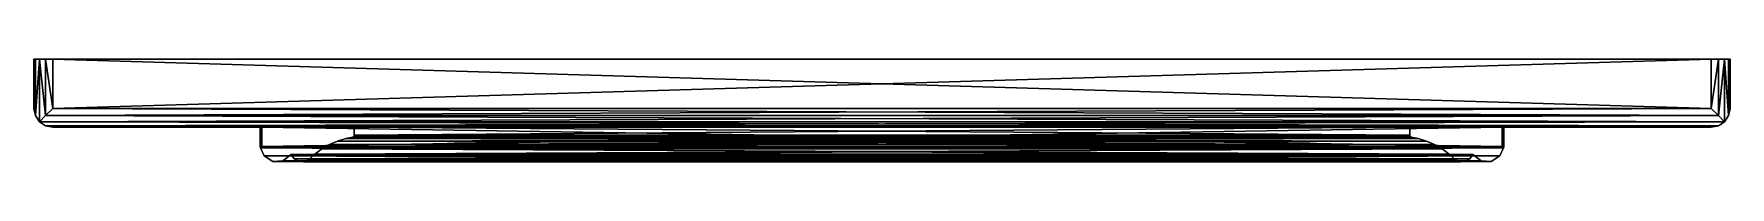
# Model space of a CAD drawing. Header units: centimetres. Extents: x -22.5 to 22.5, y -2.7 to 0.
import ezdxf

# ---------------------------------------------------------------- set-up
doc = ezdxf.new("R2010")
doc.units = ezdxf.units.CM
doc.header["$MEASUREMENT"] = 0
doc.layers.add('CAB_DOORS', color=31, linetype='Continuous')

msp = doc.modelspace()

# ---------------------------------------------------------------- meshes
at = {"layer": 'CAB_DOORS', "color": 31}
mesh = msp.add_polyface(dxfattribs=at)
corners = [(-22.191, -1.491, 0.038), (-22.191, 0, 0.038), (-22, -1.3), (-22, 0), (-22.462, -1.491, 0.309), (-22.5, -1.3, 0.5), (-22.462, 0, 0.309), (-22.5, 0, 0.5), (-22.354, -1.654, 0.146), (-22.354, 0, 0.146), (-22.462, -1.491, 65.991), (-22.462, 0, 65.991), (-22.5, -1.3, 65.8), (-22.5, 0, 65.8), (-22.354, -1.654, 66.154), (-22.354, 0, 66.154), (-22.191, -1.491, 66.262), (-22.191, 0, 66.262), (-22, -1.3, 66.3), (-22, 0, 66.3), (-22.191, -1.762, 0.309), (-22.191, -1.762, 65.991), (-22, -1.8, 0.5), (-22, -1.8, 65.8), (-16.5, -1.8, 6.05), (-16.496, -1.8, 6.031), (-16.5, -1.8, 60.25), (-16.496, -1.8, 60.269)]
mesh.append_faces([[corners[k] for k in face] for face in [(2, 1, 3), (6, 5, 7), (9, 4, 6), (0, 9, 1), (12, 11, 13), (10, 15, 11), (15, 16, 17), (17, 18, 19), (4, 14, 10), (14, 20, 21), (21, 22, 23), (13, 5, 12), (5, 10, 12)]], dxfattribs={"vtx0": -1, "color": 31})
mesh.append_faces([[corners[k] for k in face] for face in [(1, 17, 3), (24, 22, 25), (22, 26, 23)]], dxfattribs={"vtx0": -1, "vtx1": -1, "color": 31})
mesh.append_faces([[corners[k] for k in face] for face in [(6, 13, 11), (9, 11, 15), (1, 15, 17), (3, 17, 19), (23, 26, 27)]], dxfattribs={"vtx0": -1, "vtx2": -1, "color": 31})
mesh.append_faces([[corners[k] for k in face] for face in [(0, 1, 2), (4, 5, 6), (8, 4, 9), (8, 9, 0), (10, 11, 12), (14, 15, 10), (14, 16, 15), (16, 18, 17), (7, 13, 6), (8, 14, 4), (8, 20, 14), (20, 22, 21), (7, 5, 13), (4, 10, 5)]], dxfattribs={"vtx1": -1, "color": 31})
mesh.append_faces([[corners[k] for k in face] for face in [(1, 9, 15), (9, 6, 11), (24, 26, 22)]], dxfattribs={"vtx1": -1, "vtx2": -1, "color": 31})
mesh = msp.add_polyface(dxfattribs=at)
corners = [(-22, -1.3), (22, -1.3), (-22.191, -1.491, 0.038), (-22, 0), (22, 0), (-22, 0, 66.3), (-14.011, -2.042, 8.489), (-14, -2.01, 8.5), (-14.011, -2.042, 57.811), (-14, -2.01, 57.8), (-14, -1.8, 8.5), (-14, -1.8, 57.8), (-15.599, -2.633, 59.399), (-15.481, -2.701, 7.019), (-15.481, -2.701, 59.281), (-15.346, -2.712, 7.154), (-15.346, -2.712, 59.146), (-15.218, -2.665, 7.282), (-15.218, -2.665, 59.018), (-15.047, -2.509, 7.453), (-15.047, -2.509, 58.847), (-14.861, -2.372, 7.639), (-14.861, -2.372, 58.661), (-14.66, -2.257, 7.84), (-14.66, -2.257, 58.46), (-14.448, -2.164, 8.052), (-14.448, -2.164, 58.248), (-14.227, -2.095, 8.273), (-14.227, -2.095, 58.027), (-14.04, -2.059, 8.46), (-14.04, -2.059, 57.84), (16.45, -2.307, 60.3), (-16.469, -2.317, 60.296), (-16.485, -2.343, 60.285), (-16.395, -2.56, 60.195), (16.395, -2.56, 60.195), (-22.354, -1.654, 66.154), (22.354, -1.654, 66.154), (-22.191, -1.491, 66.262), (-22.191, -1.762, 65.991), (-22, -1.8, 65.8), (22.191, -1.762, 65.991), (-22, -1.3, 66.3), (22, 0, 66.3), (22.191, -1.491, 66.262), (22.191, -1.491, 0.038), (-22.354, -1.654, 0.146), (22.191, -1.762, 0.309), (-22.191, -1.762, 0.309), (22, -1.8, 0.5), (-22, -1.8, 0.5), (-16.45, -1.8, 60.3), (16.45, -1.8, 60.3), (16.45, -1.8, 6), (-16.45, -1.8, 6)]
mesh.append_faces([[corners[k] for k in face] for face in [(8, 7, 9), (9, 10, 11), (12, 13, 14), (14, 15, 16), (16, 17, 18), (18, 19, 20), (20, 21, 22), (22, 23, 24), (24, 25, 26), (26, 27, 28), (28, 29, 30), (30, 6, 8), (46, 47, 48), (48, 49, 50)]], dxfattribs={"vtx0": -1, "color": 31})
mesh.append_faces([[corners[k] for k in face] for face in [(31, 32, 33), (50, 53, 54)]], dxfattribs={"vtx0": -1, "vtx2": -1, "color": 31})
mesh.append_faces([[corners[k] for k in face] for face in [(0, 1, 2), (0, 3, 1), (6, 7, 8), (7, 10, 9), (13, 15, 14), (15, 17, 16), (17, 19, 18), (19, 21, 20), (21, 23, 22), (23, 25, 24), (25, 27, 26), (27, 29, 28), (29, 6, 30), (34, 35, 33), (36, 37, 38), (36, 39, 37), (39, 40, 41), (5, 42, 43), (38, 44, 42), (2, 45, 46)]], dxfattribs={"vtx1": -1, "color": 31})
mesh.append_faces([[corners[k] for k in face] for face in [(4, 3, 5), (51, 52, 40)]], dxfattribs={"vtx1": -1, "vtx2": -1, "color": 31})
mesh = msp.add_polyface(dxfattribs=at)
corners = [(-22.191, -1.491, 0.038), (22, -1.3), (22.191, -1.491, 0.038), (-22, 0), (22, 0), (-22, 0, 66.3), (22, 0, 66.3), (16.395, -2.56, 6.105), (-16.395, -2.56, 6.105), (16.485, -2.343, 6.015), (16.469, -2.317, 6.004), (-16.45, -2.307, 6), (16.45, -2.307, 6), (16.45, -1.8, 60.3), (-16.45, -2.307, 60.3), (16.45, -2.307, 60.3), (16.469, -2.317, 60.296), (-16.485, -2.343, 60.285), (16.485, -2.343, 60.285), (14.011, -2.042, 57.811), (14, -2.01, 57.8), (14.011, -2.042, 8.489), (14, -2.01, 8.5), (14, -1.8, 57.8), (14, -1.8, 8.5), (15.599, -2.633, 6.901), (15.481, -2.701, 59.281), (15.481, -2.701, 7.019), (15.346, -2.712, 59.146), (15.346, -2.712, 7.154), (15.218, -2.665, 59.018), (15.218, -2.665, 7.282), (15.047, -2.509, 58.847), (15.047, -2.509, 7.453), (14.861, -2.372, 58.661), (14.861, -2.372, 7.639), (14.66, -2.257, 58.46), (14.66, -2.257, 7.84), (14.448, -2.164, 58.248), (14.448, -2.164, 8.052), (14.227, -2.095, 58.027), (14.227, -2.095, 8.273), (14.04, -2.059, 57.84), (14.04, -2.059, 8.46), (-22.191, -1.491, 66.262), (22.354, -1.654, 66.154), (22.191, -1.491, 66.262), (-22.191, -1.762, 65.991), (22.191, -1.762, 65.991), (-22, -1.8, 65.8), (22, -1.8, 65.8), (-22, -1.3, 66.3), (22, -1.3, 66.3), (-22.354, -1.654, 0.146), (22.354, -1.654, 0.146), (22.191, -1.762, 0.309), (22, -1.8, 0.5), (-22.191, -1.762, 0.309)]
mesh.append_faces([[corners[k] for k in face] for face in [(0, 1, 2), (1, 3, 4), (10, 11, 12), (13, 14, 15), (21, 20, 22), (22, 23, 24), (25, 26, 27), (27, 28, 29), (29, 30, 31), (31, 32, 33), (33, 34, 35), (35, 36, 37), (37, 38, 39), (39, 40, 41), (41, 42, 43), (43, 19, 21), (44, 45, 46), (45, 47, 48), (48, 49, 50), (6, 51, 52), (51, 46, 52), (53, 2, 54)]], dxfattribs={"vtx0": -1, "color": 31})
mesh.append_faces([[corners[k] for k in face] for face in [(16, 17, 18)]], dxfattribs={"vtx0": -1, "vtx1": -1, "color": 31})
mesh.append_faces([[corners[k] for k in face] for face in [(4, 5, 6)]], dxfattribs={"vtx0": -1, "vtx2": -1, "color": 31})
mesh.append_faces([[corners[k] for k in face] for face in [(7, 8, 9), (19, 20, 21), (20, 23, 22), (26, 28, 27), (28, 30, 29), (30, 32, 31), (32, 34, 33), (34, 36, 35), (36, 38, 37), (38, 40, 39), (40, 42, 41), (42, 19, 43), (54, 55, 53), (55, 56, 57)]], dxfattribs={"vtx1": -1, "color": 31})
mesh.append_faces([[corners[k] for k in face] for face in [(10, 9, 11)]], dxfattribs={"vtx1": -1, "vtx2": -1, "color": 31})
mesh = msp.add_polyface(dxfattribs=at)
corners = [(22.354, -1.654, 66.154), (22.462, -1.491, 65.991), (22.354, 0, 66.154), (22.462, 0, 65.991), (22.191, -1.491, 66.262), (22.191, 0, 66.262), (22, -1.3, 66.3), (22, 0, 66.3), (22.5, -1.3, 65.8), (22.5, 0, 65.8), (22.354, -1.654, 0.146), (22.354, 0, 0.146), (22.462, -1.491, 0.309), (22.462, 0, 0.309), (22.5, -1.3, 0.5), (22.5, 0, 0.5), (22.191, -1.491, 0.038), (22.191, 0, 0.038), (22, -1.3), (22, 0), (22.191, -1.762, 65.991), (22.191, -1.762, 0.309), (22, -1.8, 65.8), (22, -1.8, 0.5), (16.496, -1.8, 60.269), (16.5, -1.8, 60.25), (16.5, -1.8, 6.05), (16.496, -1.8, 6.031), (16.485, -1.8, 6.015)]
mesh.append_faces([[corners[k] for k in face] for face in [(2, 1, 3), (4, 2, 5), (6, 5, 7), (3, 8, 9), (12, 11, 13), (14, 13, 15), (11, 16, 17), (17, 18, 19), (1, 10, 12), (15, 3, 9), (10, 20, 21), (21, 22, 23), (15, 8, 14), (8, 12, 14)]], dxfattribs={"vtx0": -1, "color": 31})
mesh.append_faces([[corners[k] for k in face] for face in [(26, 22, 25)]], dxfattribs={"vtx0": -1, "vtx1": -1, "color": 31})
mesh.append_faces([[corners[k] for k in face] for face in [(17, 7, 5), (11, 5, 2), (13, 2, 3), (22, 24, 25), (26, 23, 22), (23, 27, 28)]], dxfattribs={"vtx0": -1, "vtx2": -1, "color": 31})
mesh.append_faces([[corners[k] for k in face] for face in [(0, 1, 2), (0, 2, 4), (4, 5, 6), (1, 8, 3), (10, 11, 12), (12, 13, 14), (10, 16, 11), (16, 18, 17), (0, 10, 1), (0, 20, 10), (20, 22, 21), (9, 8, 15), (1, 12, 8)]], dxfattribs={"vtx1": -1, "color": 31})
mesh.append_faces([[corners[k] for k in face] for face in [(15, 13, 3), (13, 11, 2), (11, 17, 5), (17, 19, 7), (26, 27, 23)]], dxfattribs={"vtx1": -1, "vtx2": -1, "color": 31})
mesh = msp.add_polyface(dxfattribs=at)
corners = [(-16.485, -2.343, 6.015), (-16.485, -1.8, 6.015), (-16.469, -2.317, 6.004), (-16.469, -1.8, 6.004), (-16.45, -2.307, 6), (-16.45, -1.8, 6), (-16.496, -2.317, 6.031), (-16.5, -2.307, 6.05), (-16.496, -1.8, 6.031), (-16.5, -1.8, 6.05), (-16.496, -2.317, 60.269), (-16.496, -1.8, 60.269), (-16.5, -2.307, 60.25), (-16.5, -1.8, 60.25), (-16.485, -2.343, 60.285), (-16.485, -1.8, 60.285), (-16.469, -2.317, 60.296), (-16.469, -1.8, 60.296), (-16.45, -2.307, 60.3), (-16.45, -1.8, 60.3), (-16.395, -2.56, 6.105), (-16.395, -2.56, 60.195), (-16.164, -2.706, 6.336), (-16.164, -2.706, 59.964), (-15.892, -2.691, 6.608), (-15.892, -2.691, 59.692), (-15.677, -2.521, 6.823), (-15.677, -2.521, 59.477), (-15.599, -2.633, 6.901), (-15.599, -2.633, 59.399), (-15.481, -2.701, 7.019), (-22, -1.8, 65.8), (-22, -1.8, 0.5)]
mesh.append_faces([[corners[k] for k in face] for face in [(2, 1, 3), (4, 3, 5), (8, 7, 9), (1, 6, 8), (12, 11, 13), (10, 15, 11), (15, 16, 17), (17, 18, 19), (13, 7, 12), (21, 22, 23), (23, 24, 25), (25, 26, 27), (27, 28, 29)]], dxfattribs={"vtx0": -1, "color": 31})
mesh.append_faces([[corners[k] for k in face] for face in [(10, 0, 14), (19, 31, 17), (3, 32, 5), (15, 31, 11)]], dxfattribs={"vtx0": -1, "vtx1": -1, "color": 31})
mesh.append_faces([[corners[k] for k in face] for face in [(12, 6, 0), (0, 21, 14), (32, 1, 8)]], dxfattribs={"vtx0": -1, "vtx2": -1, "color": 31})
mesh.append_faces([[corners[k] for k in face] for face in [(0, 1, 2), (2, 3, 4), (6, 7, 8), (0, 6, 1), (10, 11, 12), (14, 15, 10), (14, 16, 15), (16, 18, 17), (7, 6, 12), (20, 21, 0), (9, 7, 13), (20, 22, 21), (22, 24, 23), (24, 26, 25), (26, 28, 27), (28, 30, 29)]], dxfattribs={"vtx1": -1, "color": 31})
mesh.append_faces([[corners[k] for k in face] for face in [(10, 12, 0), (3, 1, 32), (15, 17, 31)]], dxfattribs={"vtx1": -1, "vtx2": -1, "color": 31})
mesh = msp.add_polyface(dxfattribs=at)
corners = [(16.45, -2.307, 6), (-16.45, -1.8, 6), (16.45, -1.8, 6), (14.011, -2.042, 57.811), (-14, -2.01, 57.8), (14, -2.01, 57.8), (-14, -1.8, 57.8), (14, -1.8, 57.8), (16.469, -2.317, 60.296), (16.45, -2.307, 60.3), (-16.485, -2.343, 60.285), (16.395, -2.56, 60.195), (16.485, -2.343, 60.285), (-16.164, -2.706, 59.964), (16.164, -2.706, 59.964), (-15.892, -2.691, 59.692), (15.892, -2.691, 59.692), (-15.677, -2.521, 59.477), (15.677, -2.521, 59.477), (-15.599, -2.633, 59.399), (15.599, -2.633, 59.399), (-15.481, -2.701, 59.281), (15.481, -2.701, 59.281), (-15.346, -2.712, 59.146), (15.346, -2.712, 59.146), (-15.218, -2.665, 59.018), (15.218, -2.665, 59.018), (-15.047, -2.509, 58.847), (15.047, -2.509, 58.847), (-14.861, -2.372, 58.661), (14.861, -2.372, 58.661), (-14.66, -2.257, 58.46), (14.66, -2.257, 58.46), (-14.448, -2.164, 58.248), (14.448, -2.164, 58.248), (-14.227, -2.095, 58.027), (14.227, -2.095, 58.027), (-14.04, -2.059, 57.84), (14.04, -2.059, 57.84), (-14.011, -2.042, 57.811), (14.011, -2.042, 8.489), (14, -2.01, 8.5), (-14.011, -2.042, 8.489), (14, -1.8, 8.5), (-14, -2.01, 8.5), (16.395, -2.56, 6.105), (16.164, -2.706, 6.336), (-16.395, -2.56, 6.105), (15.892, -2.691, 6.608), (-16.164, -2.706, 6.336), (15.677, -2.521, 6.823), (-15.892, -2.691, 6.608), (15.599, -2.633, 6.901), (-15.677, -2.521, 6.823), (15.481, -2.701, 7.019), (-15.599, -2.633, 6.901), (15.346, -2.712, 7.154), (-15.481, -2.701, 7.019), (15.218, -2.665, 7.282), (-15.346, -2.712, 7.154), (15.047, -2.509, 7.453), (-15.218, -2.665, 7.282), (14.861, -2.372, 7.639), (-15.047, -2.509, 7.453), (14.66, -2.257, 7.84), (-14.861, -2.372, 7.639), (14.448, -2.164, 8.052), (-14.66, -2.257, 7.84), (14.227, -2.095, 8.273), (-14.448, -2.164, 8.052), (14.04, -2.059, 8.46), (-14.227, -2.095, 8.273), (-14.04, -2.059, 8.46), (-14, -1.8, 8.5), (16.45, -1.8, 60.3), (22, -1.8, 65.8), (-22, -1.8, 65.8), (22, -1.8, 0.5), (-22, -1.8, 0.5)]
mesh.append_faces([[corners[k] for k in face] for face in [(0, 1, 2), (3, 4, 5), (5, 6, 7), (11, 13, 14), (14, 15, 16), (16, 17, 18), (18, 19, 20), (20, 21, 22), (22, 23, 24), (24, 25, 26), (26, 27, 28), (28, 29, 30), (30, 31, 32), (32, 33, 34), (34, 35, 36), (36, 37, 38), (38, 39, 3), (7, 73, 43)]], dxfattribs={"vtx0": -1, "color": 31})
mesh.append_faces([[corners[k] for k in face] for face in [(77, 2, 78)]], dxfattribs={"vtx0": -1, "vtx1": -1, "color": 31})
mesh.append_faces([[corners[k] for k in face] for face in [(10, 11, 12), (74, 75, 76)]], dxfattribs={"vtx0": -1, "vtx2": -1, "color": 31})
mesh.append_faces([[corners[k] for k in face] for face in [(40, 41, 42), (41, 43, 44), (45, 46, 47), (46, 48, 49), (48, 50, 51), (50, 52, 53), (52, 54, 55), (54, 56, 57), (56, 58, 59), (58, 60, 61), (60, 62, 63), (62, 64, 65), (64, 66, 67), (66, 68, 69), (68, 70, 71), (70, 40, 72)]], dxfattribs={"vtx1": -1, "color": 31})
mesh.append_faces([[corners[k] for k in face] for face in [(8, 9, 10)]], dxfattribs={"vtx1": -1, "vtx2": -1, "color": 31})
mesh = msp.add_polyface(dxfattribs=at)
corners = [(-16.395, -2.56, 6.105), (-16.485, -2.343, 6.015), (16.485, -2.343, 6.015), (-16.469, -2.317, 6.004), (-16.45, -2.307, 6), (-16.45, -1.8, 6), (16.45, -2.307, 6), (-14.011, -2.042, 57.811), (-14, -2.01, 57.8), (14.011, -2.042, 57.811), (-14, -1.8, 57.8), (14, -2.01, 57.8), (-16.45, -1.8, 60.3), (-16.45, -2.307, 60.3), (16.45, -1.8, 60.3), (-16.469, -2.317, 60.296), (16.45, -2.307, 60.3), (-16.395, -2.56, 60.195), (-16.164, -2.706, 59.964), (16.395, -2.56, 60.195), (-15.892, -2.691, 59.692), (16.164, -2.706, 59.964), (-15.677, -2.521, 59.477), (15.892, -2.691, 59.692), (-15.599, -2.633, 59.399), (15.677, -2.521, 59.477), (-15.481, -2.701, 59.281), (15.599, -2.633, 59.399), (-15.346, -2.712, 59.146), (15.481, -2.701, 59.281), (-15.218, -2.665, 59.018), (15.346, -2.712, 59.146), (-15.047, -2.509, 58.847), (15.218, -2.665, 59.018), (-14.861, -2.372, 58.661), (15.047, -2.509, 58.847), (-14.66, -2.257, 58.46), (14.861, -2.372, 58.661), (-14.448, -2.164, 58.248), (14.66, -2.257, 58.46), (-14.227, -2.095, 58.027), (14.448, -2.164, 58.248), (-14.04, -2.059, 57.84), (14.227, -2.095, 58.027), (14.04, -2.059, 57.84), (-14.011, -2.042, 8.489), (14, -2.01, 8.5), (-14, -2.01, 8.5), (14, -1.8, 8.5), (-14, -1.8, 8.5), (16.164, -2.706, 6.336), (-16.164, -2.706, 6.336), (15.892, -2.691, 6.608), (-15.892, -2.691, 6.608), (15.677, -2.521, 6.823), (-15.677, -2.521, 6.823), (15.599, -2.633, 6.901), (-15.599, -2.633, 6.901), (15.481, -2.701, 7.019), (-15.481, -2.701, 7.019), (15.346, -2.712, 7.154), (-15.346, -2.712, 7.154), (15.218, -2.665, 7.282), (-15.218, -2.665, 7.282), (15.047, -2.509, 7.453), (-15.047, -2.509, 7.453), (14.861, -2.372, 7.639), (-14.861, -2.372, 7.639), (14.66, -2.257, 7.84), (-14.66, -2.257, 7.84), (14.448, -2.164, 8.052), (-14.448, -2.164, 8.052), (14.227, -2.095, 8.273), (-14.227, -2.095, 8.273), (14.04, -2.059, 8.46), (-14.04, -2.059, 8.46), (14.011, -2.042, 8.489), (14, -1.8, 57.8)]
mesh.append_faces([[corners[k] for k in face] for face in [(45, 46, 47), (47, 48, 49), (0, 50, 51), (51, 52, 53), (53, 54, 55), (55, 56, 57), (57, 58, 59), (59, 60, 61), (61, 62, 63), (63, 64, 65), (65, 66, 67), (67, 68, 69), (69, 70, 71), (71, 72, 73), (73, 74, 75), (75, 76, 45)]], dxfattribs={"vtx0": -1, "color": 31})
mesh.append_faces([[corners[k] for k in face] for face in [(2, 3, 4)]], dxfattribs={"vtx0": -1, "vtx2": -1, "color": 31})
mesh.append_faces([[corners[k] for k in face] for face in [(4, 5, 6), (7, 8, 9), (8, 10, 11), (12, 13, 14), (13, 15, 16), (17, 18, 19), (18, 20, 21), (20, 22, 23), (22, 24, 25), (24, 26, 27), (26, 28, 29), (28, 30, 31), (30, 32, 33), (32, 34, 35), (34, 36, 37), (36, 38, 39), (38, 40, 41), (40, 42, 43), (42, 7, 44), (10, 49, 77)]], dxfattribs={"vtx1": -1, "color": 31})
mesh.append_faces([[corners[k] for k in face] for face in [(0, 1, 2), (1, 3, 2)]], dxfattribs={"vtx1": -1, "vtx2": -1, "color": 31})
mesh = msp.add_polyface(dxfattribs=at)
corners = [(16.485, -2.343, 6.015), (16.485, -1.8, 6.015), (16.496, -2.317, 6.031), (16.496, -1.8, 6.031), (16.5, -2.307, 6.05), (16.5, -1.8, 6.05), (16.469, -2.317, 6.004), (16.469, -1.8, 6.004), (16.45, -2.307, 6), (16.45, -1.8, 6), (16.395, -2.56, 6.105), (16.485, -2.343, 60.285), (16.395, -2.56, 60.195), (16.496, -2.317, 60.269), (16.5, -2.307, 60.25), (16.5, -1.8, 60.25), (16.485, -1.8, 60.285), (16.496, -1.8, 60.269), (16.469, -2.317, 60.296), (16.469, -1.8, 60.296), (16.45, -2.307, 60.3), (16.45, -1.8, 60.3), (16.164, -2.706, 59.964), (16.164, -2.706, 6.336), (15.892, -2.691, 59.692), (15.892, -2.691, 6.608), (15.677, -2.521, 59.477), (15.677, -2.521, 6.823), (15.599, -2.633, 59.399), (15.599, -2.633, 6.901), (15.481, -2.701, 59.281), (22, -1.8, 65.8), (22, -1.8, 0.5)]
mesh.append_faces([[corners[k] for k in face] for face in [(2, 1, 3), (4, 3, 5), (1, 6, 7), (7, 8, 9), (13, 4, 14), (14, 5, 15), (16, 13, 17), (18, 16, 19), (20, 19, 21), (17, 14, 15), (10, 22, 23), (23, 24, 25), (25, 26, 27), (27, 28, 29)]], dxfattribs={"vtx0": -1, "color": 31})
mesh.append_faces([[corners[k] for k in face] for face in [(7, 32, 1)]], dxfattribs={"vtx0": -1, "vtx1": -1, "color": 31})
mesh.append_faces([[corners[k] for k in face] for face in [(11, 2, 4)]], dxfattribs={"vtx0": -1, "vtx2": -1, "color": 31})
mesh.append_faces([[corners[k] for k in face] for face in [(0, 1, 2), (2, 3, 4), (0, 6, 1), (6, 8, 7), (12, 10, 11), (4, 5, 14), (11, 13, 16), (11, 16, 18), (18, 19, 20), (13, 14, 17), (12, 22, 10), (22, 24, 23), (24, 26, 25), (26, 28, 27), (28, 30, 29)]], dxfattribs={"vtx1": -1, "color": 31})
mesh.append_faces([[corners[k] for k in face] for face in [(10, 0, 11), (0, 2, 11), (13, 11, 4), (19, 16, 31), (16, 17, 31), (7, 9, 32), (21, 19, 31)]], dxfattribs={"vtx1": -1, "vtx2": -1, "color": 31})

doc.saveas('drawing.dxf')
